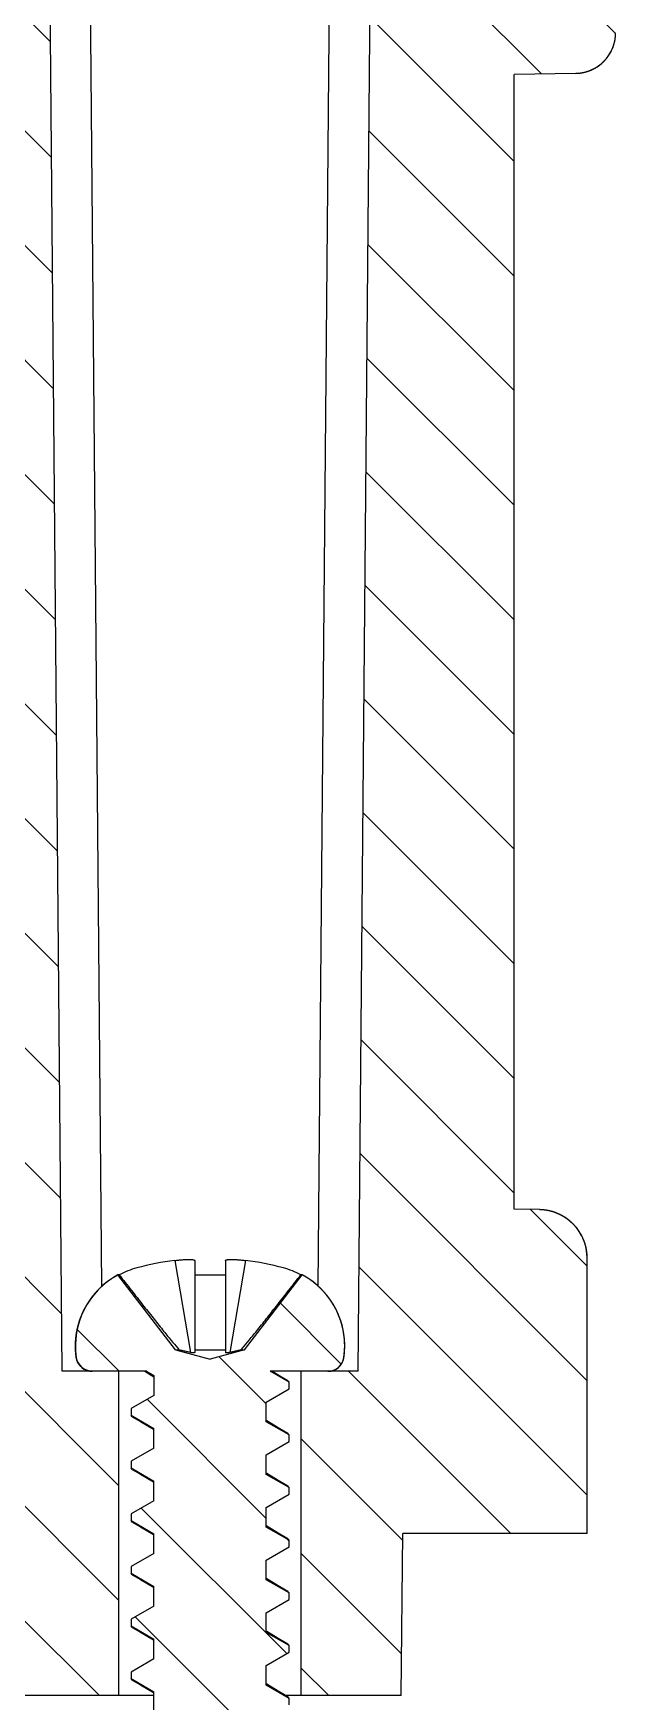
# Model space of a CAD drawing. Header units: millimetres. Extents: x -1995 to -555, y 489 to 1011.
# Drawn here: x -1455.5 to -1441.14, y 592.18 to 633.34 of the extents above; entities that cross this region are included whole.
import ezdxf

# ---------------------------------------------------------------- set-up
doc = ezdxf.new("R2010")
doc.units = ezdxf.units.MM
pattern_1 = [(315, (-1734.9916, 774.4542), (1.414214, 1.414214), [])]

msp = doc.modelspace()

# ---------------------------------------------------------------- hatches: boundary and pattern name
at = {"linetype": 'Continuous'}
h = msp.add_hatch(dxfattribs=at)
h.set_pattern_fill('DEFAULT__19', color=2, scale=2, angle=-45, style=0, pattern_type=0)
h.set_pattern_definition(pattern_1)
edge = h.paths.add_edge_path()
edge.add_line((-1668.44, 596.33), (-1663.89, 596.33))
edge.add_line((-1668.44, 596.33), (-1668.44, 603.119))
edge.add_spline(control_points=[(-1668.44, 603.119), (-1668.44, 603.813), (-1667.954, 604.307), (-1667.261, 604.319)], knot_values=[0, 0, 0, 0, 1, 1, 1, 1], weights=[1, 0.808834, 0.808834, 1], degree=3, periodic=0)
edge.add_line((-1667.261, 604.319), (-1666.64, 604.33))
edge.add_line((-1666.64, 604.33), (-1666.64, 632.33))
edge.add_line((-1668.157, 632.356), (-1666.64, 632.33))
edge.add_spline(control_points=[(-1668.157, 632.356), (-1668.735, 632.367), (-1669.14, 632.779), (-1669.14, 633.356)], knot_values=[0, 0, 0, 0, 1, 1, 1, 1], weights=[1, 0.808834, 0.808834, 1], degree=3, periodic=0)
edge.add_line((-1669.14, 635.375), (-1669.14, 633.356))
edge.add_line((-1674.532, 635.847), (-1669.14, 635.375))
edge.add_spline(control_points=[(-1675.714, 644.546), (-1681.421, 642.415), (-1680.601, 636.378), (-1674.532, 635.847)], knot_values=[0, 0, 0, 0, 1, 1, 1, 1], weights=[1, 0.480302, 0.480302, 1], degree=3, periodic=0)
edge.add_line((-1675.714, 644.546), (-1675.64, 640.304))
edge.add_spline(control_points=[(-1675.64, 640.304), (-1675.589, 637.406), (-1672.691, 637.406), (-1672.64, 640.304)], knot_values=[0, 0, 0, 0, 1, 1, 1, 1], weights=[1, 0.344968, 0.344968, 1], degree=3, periodic=0)
edge.add_line((-1672.64, 640.304), (-1672.566, 644.546))
edge.add_spline(control_points=[(-1669.64, 640.33), (-1669.64, 642.272), (-1670.747, 643.867), (-1672.566, 644.546)], knot_values=[0, 0, 0, 0, 1, 1, 1, 1], weights=[1, 0.881003, 0.881003, 1], degree=3, periodic=0)
edge.add_line((-1669.64, 640.33), (-1663.14, 640.33))
edge.add_line((-1662.791, 600.33), (-1663.14, 640.33))
edge.add_line((-1662.791, 600.33), (-1661.39, 600.33))
edge.add_line((-1661.39, 600.33), (-1661.39, 592.33))
edge.add_line((-1663.855, 592.33), (-1661.39, 592.33))
edge.add_line((-1663.89, 596.33), (-1663.855, 592.33))
edge = h.paths.add_edge_path()
edge.add_line((-1654.39, 596.33), (-1650.14, 596.33))
edge.add_line((-1654.39, 596.33), (-1654.425, 592.33))
edge.add_line((-1656.89, 592.33), (-1654.425, 592.33))
edge.add_line((-1656.89, 600.33), (-1656.89, 592.33))
edge.add_line((-1656.89, 600.33), (-1655.489, 600.33))
edge.add_line((-1655.489, 600.33), (-1655.14, 640.33))
edge.add_line((-1655.14, 640.33), (-1654.64, 640.33))
edge.add_line((-1654.618, 642.83), (-1654.64, 640.33))
edge.add_line((-1654.618, 642.83), (-1654.043, 642.83))
edge.add_line((-1653.817, 643.057), (-1654.043, 642.83))
edge.add_spline(control_points=[(-1653.463, 643.057), (-1653.567, 643.16), (-1653.713, 643.16), (-1653.817, 643.057)], knot_values=[0, 0, 0, 0, 1, 1, 1, 1], weights=[1, 0.804738, 0.804738, 1], degree=3, periodic=0)
edge.add_line((-1653.236, 642.83), (-1653.463, 643.057))
edge.add_line((-1653.236, 642.83), (-1652.662, 642.83))
edge.add_line((-1652.662, 642.83), (-1652.64, 640.33))
edge.add_line((-1652.64, 640.33), (-1652.14, 640.33))
edge.add_line((-1651.791, 600.33), (-1652.14, 640.33))
edge.add_line((-1651.791, 600.33), (-1637.797, 600.33))
edge.add_line((-1637.797, 596.33), (-1637.797, 600.33))
edge.add_line((-1640.14, 596.33), (-1637.797, 596.33))
edge.add_line((-1640.175, 592.33), (-1640.14, 596.33))
edge.add_line((-1642.64, 592.33), (-1640.175, 592.33))
edge.add_line((-1642.64, 592.33), (-1642.64, 598.33))
edge.add_line((-1647.64, 598.33), (-1642.64, 598.33))
edge.add_line((-1647.64, 592.33), (-1647.64, 598.33))
edge.add_line((-1650.105, 592.33), (-1647.64, 592.33))
edge.add_line((-1650.105, 592.33), (-1650.14, 596.33))
edge = h.paths.add_edge_path()
edge.add_line((-1637.797, 596.33), (-1637.797, 600.33))
edge.add_line((-1637.797, 596.33), (-1637.797, 600.33))
edge = h.paths.add_edge_path()
edge.add_line((-1637.797, 596.33), (-1623.14, 596.33))
edge.add_line((-1637.797, 596.33), (-1637.797, 600.33))
edge.add_line((-1637.797, 600.33), (-1470.746, 600.33))
edge.add_line((-1470.746, 596.33), (-1470.746, 600.33))
edge.add_line((-1487.14, 596.33), (-1470.746, 596.33))
edge.add_line((-1487.14, 596.33), (-1487.14, 599.23))
edge.add_line((-1488.14, 599.23), (-1487.14, 599.23))
edge.add_line((-1489.64, 597.73), (-1488.14, 599.23))
edge.add_line((-1504.64, 597.73), (-1489.64, 597.73))
edge.add_line((-1504.64, 597.73), (-1506.14, 599.23))
edge.add_line((-1507.14, 599.23), (-1506.14, 599.23))
edge.add_line((-1507.14, 596.33), (-1507.14, 599.23))
edge.add_line((-1515.14, 596.33), (-1507.14, 596.33))
edge.add_line((-1515.14, 596.33), (-1515.14, 599.23))
edge.add_line((-1516.14, 599.23), (-1515.14, 599.23))
edge.add_line((-1517.64, 597.73), (-1516.14, 599.23))
edge.add_line((-1532.64, 597.73), (-1517.64, 597.73))
edge.add_line((-1532.64, 597.73), (-1534.14, 599.23))
edge.add_line((-1535.14, 599.23), (-1534.14, 599.23))
edge.add_line((-1535.14, 596.33), (-1535.14, 599.23))
edge.add_line((-1575.14, 596.33), (-1535.14, 596.33))
edge.add_line((-1575.14, 596.33), (-1575.14, 599.23))
edge.add_line((-1576.14, 599.23), (-1575.14, 599.23))
edge.add_line((-1577.64, 597.73), (-1576.14, 599.23))
edge.add_line((-1592.64, 597.73), (-1577.64, 597.73))
edge.add_line((-1592.64, 597.73), (-1594.14, 599.23))
edge.add_line((-1595.14, 599.23), (-1594.14, 599.23))
edge.add_line((-1595.14, 596.33), (-1595.14, 599.23))
edge.add_line((-1603.14, 596.33), (-1595.14, 596.33))
edge.add_line((-1603.14, 596.33), (-1603.14, 599.23))
edge.add_line((-1604.14, 599.23), (-1603.14, 599.23))
edge.add_line((-1605.64, 597.73), (-1604.14, 599.23))
edge.add_line((-1620.64, 597.73), (-1605.64, 597.73))
edge.add_line((-1620.64, 597.73), (-1622.14, 599.23))
edge.add_line((-1623.14, 599.23), (-1622.14, 599.23))
edge.add_line((-1623.14, 596.33), (-1623.14, 599.23))
edge = h.paths.add_edge_path()
edge.add_line((-1470.746, 596.33), (-1470.746, 600.33))
edge.add_line((-1470.746, 596.33), (-1470.746, 600.33))
edge = h.paths.add_edge_path()
edge.add_line((-1441.84, 596.33), (-1446.39, 596.33))
edge.add_line((-1446.425, 592.33), (-1446.39, 596.33))
edge.add_line((-1446.425, 592.33), (-1448.89, 592.33))
edge.add_line((-1448.89, 592.33), (-1448.89, 600.33))
edge.add_line((-1447.489, 600.33), (-1448.89, 600.33))
edge.add_line((-1447.489, 600.33), (-1447.14, 640.33))
edge.add_line((-1441.14, 640.33), (-1447.14, 640.33))
edge.add_line((-1441.14, 633.356), (-1441.14, 640.33))
edge.add_spline(control_points=[(-1442.122, 632.356), (-1441.545, 632.367), (-1441.14, 632.779), (-1441.14, 633.356)], knot_values=[0, 0, 0, 0, 1, 1, 1, 1], weights=[1, 0.808834, 0.808834, 1], degree=3, periodic=0)
edge.add_line((-1442.122, 632.356), (-1443.64, 632.33))
edge.add_line((-1443.64, 604.33), (-1443.64, 632.33))
edge.add_line((-1443.019, 604.319), (-1443.64, 604.33))
edge.add_spline(control_points=[(-1441.84, 603.119), (-1441.84, 603.813), (-1442.326, 604.307), (-1443.019, 604.319)], knot_values=[0, 0, 0, 0, 1, 1, 1, 1], weights=[1, 0.808834, 0.808834, 1], degree=3, periodic=0)
edge.add_line((-1441.84, 596.33), (-1441.84, 603.119))
edge = h.paths.add_edge_path()
edge.add_line((-1470.746, 596.33), (-1455.89, 596.33))
edge.add_line((-1470.746, 596.33), (-1470.746, 600.33))
edge.add_line((-1458.489, 600.33), (-1470.746, 600.33))
edge.add_line((-1458.489, 600.33), (-1458.14, 640.33))
edge.add_line((-1457.64, 640.33), (-1458.14, 640.33))
edge.add_line((-1457.618, 642.83), (-1457.64, 640.33))
edge.add_line((-1457.043, 642.83), (-1457.618, 642.83))
edge.add_line((-1457.043, 642.83), (-1456.817, 643.057))
edge.add_spline(control_points=[(-1456.817, 643.057), (-1456.713, 643.16), (-1456.567, 643.16), (-1456.463, 643.057)], knot_values=[0, 0, 0, 0, 1, 1, 1, 1], weights=[1, 0.804738, 0.804738, 1], degree=3, periodic=0)
edge.add_line((-1456.463, 643.057), (-1456.236, 642.83))
edge.add_line((-1455.662, 642.83), (-1456.236, 642.83))
edge.add_line((-1455.662, 642.83), (-1455.64, 640.33))
edge.add_line((-1455.14, 640.33), (-1455.64, 640.33))
edge.add_line((-1454.791, 600.33), (-1455.14, 640.33))
edge.add_line((-1453.39, 600.33), (-1454.791, 600.33))
edge.add_line((-1453.39, 592.33), (-1453.39, 600.33))
edge.add_line((-1453.39, 592.33), (-1455.855, 592.33))
edge.add_line((-1455.855, 592.33), (-1455.89, 596.33))
h = msp.add_hatch(dxfattribs=at)
h.set_pattern_fill('DEFAULT__15', color=2, scale=2, angle=-45, style=0, pattern_type=0)
h.set_pattern_definition(pattern_1)
edge = h.paths.add_edge_path()
edge.add_line((-1448.236, 600.33), (-1449.655, 600.33))
edge.add_line((-1449.19, 600.061), (-1449.655, 600.33))
edge.add_line((-1449.19, 599.899), (-1449.19, 600.061))
edge.add_line((-1449.755, 599.573), (-1449.19, 599.899))
edge.add_line((-1449.755, 599.087), (-1449.755, 599.573))
edge.add_line((-1449.19, 598.761), (-1449.755, 599.087))
edge.add_line((-1449.19, 598.599), (-1449.19, 598.761))
edge.add_line((-1449.755, 598.273), (-1449.19, 598.599))
edge.add_line((-1449.755, 597.787), (-1449.755, 598.273))
edge.add_line((-1449.19, 597.461), (-1449.755, 597.787))
edge.add_line((-1449.19, 597.299), (-1449.19, 597.461))
edge.add_line((-1449.755, 596.973), (-1449.19, 597.299))
edge.add_line((-1449.755, 596.487), (-1449.755, 596.973))
edge.add_line((-1449.19, 596.161), (-1449.755, 596.487))
edge.add_line((-1449.19, 595.999), (-1449.19, 596.161))
edge.add_line((-1449.755, 595.673), (-1449.19, 595.999))
edge.add_line((-1449.755, 595.187), (-1449.755, 595.673))
edge.add_line((-1449.19, 594.861), (-1449.755, 595.187))
edge.add_line((-1449.19, 594.699), (-1449.19, 594.861))
edge.add_line((-1449.755, 594.373), (-1449.19, 594.699))
edge.add_line((-1449.755, 593.887), (-1449.755, 594.373))
edge.add_line((-1449.19, 593.561), (-1449.755, 593.887))
edge.add_line((-1449.19, 593.399), (-1449.19, 593.561))
edge.add_line((-1449.755, 593.073), (-1449.19, 593.399))
edge.add_line((-1449.755, 592.587), (-1449.755, 593.073))
edge.add_line((-1449.19, 592.261), (-1449.755, 592.587))
edge.add_line((-1449.19, 592.099), (-1449.19, 592.261))
edge.add_line((-1449.755, 591.773), (-1449.19, 592.099))
edge.add_line((-1449.755, 591.287), (-1449.755, 591.773))
edge.add_line((-1449.19, 590.961), (-1449.755, 591.287))
edge.add_line((-1449.19, 590.799), (-1449.19, 590.961))
edge.add_line((-1449.755, 590.473), (-1449.19, 590.799))
edge.add_line((-1449.755, 589.987), (-1449.755, 590.473))
edge.add_line((-1449.19, 589.661), (-1449.755, 589.987))
edge.add_line((-1449.19, 589.499), (-1449.19, 589.661))
edge.add_line((-1449.755, 589.173), (-1449.19, 589.499))
edge.add_line((-1449.755, 588.687), (-1449.755, 589.173))
edge.add_line((-1449.19, 588.361), (-1449.755, 588.687))
edge.add_line((-1449.19, 588.199), (-1449.19, 588.361))
edge.add_line((-1449.755, 587.873), (-1449.19, 588.199))
edge.add_line((-1449.755, 587.387), (-1449.755, 587.873))
edge.add_line((-1449.19, 587.061), (-1449.755, 587.387))
edge.add_line((-1449.19, 586.899), (-1449.19, 587.061))
edge.add_line((-1449.755, 586.573), (-1449.19, 586.899))
edge.add_line((-1449.755, 586.087), (-1449.755, 586.573))
edge.add_line((-1449.19, 585.761), (-1449.755, 586.087))
edge.add_line((-1449.19, 585.599), (-1449.19, 585.761))
edge.add_line((-1449.755, 585.273), (-1449.19, 585.599))
edge.add_line((-1449.755, 584.787), (-1449.755, 585.273))
edge.add_line((-1449.19, 584.461), (-1449.755, 584.787))
edge.add_line((-1449.19, 584.299), (-1449.19, 584.461))
edge.add_line((-1449.755, 583.973), (-1449.19, 584.299))
edge.add_line((-1449.755, 583.487), (-1449.755, 583.973))
edge.add_line((-1449.19, 583.161), (-1449.755, 583.487))
edge.add_line((-1449.19, 582.999), (-1449.19, 583.161))
edge.add_line((-1449.755, 582.673), (-1449.19, 582.999))
edge.add_line((-1449.755, 582.187), (-1449.755, 582.673))
edge.add_line((-1449.19, 581.861), (-1449.755, 582.187))
edge.add_line((-1449.19, 581.699), (-1449.19, 581.861))
edge.add_line((-1449.755, 581.373), (-1449.19, 581.699))
edge.add_line((-1449.755, 580.887), (-1449.755, 581.373))
edge.add_line((-1449.19, 580.561), (-1449.755, 580.887))
edge.add_line((-1449.19, 580.399), (-1449.19, 580.561))
edge.add_line((-1449.755, 580.073), (-1449.19, 580.399))
edge.add_line((-1449.755, 579.587), (-1449.755, 580.073))
edge.add_line((-1449.19, 579.261), (-1449.755, 579.587))
edge.add_line((-1449.19, 579.099), (-1449.19, 579.261))
edge.add_line((-1449.755, 578.773), (-1449.19, 579.099))
edge.add_line((-1449.755, 578.287), (-1449.755, 578.773))
edge.add_line((-1449.19, 577.961), (-1449.755, 578.287))
edge.add_line((-1449.19, 577.799), (-1449.19, 577.961))
edge.add_line((-1449.755, 577.473), (-1449.19, 577.799))
edge.add_line((-1449.755, 576.987), (-1449.755, 577.473))
edge.add_line((-1449.19, 576.661), (-1449.755, 576.987))
edge.add_line((-1449.19, 576.499), (-1449.19, 576.661))
edge.add_line((-1449.755, 576.173), (-1449.19, 576.499))
edge.add_line((-1449.755, 575.687), (-1449.755, 576.173))
edge.add_line((-1449.19, 575.361), (-1449.755, 575.687))
edge.add_line((-1449.19, 575.199), (-1449.19, 575.361))
edge.add_line((-1449.755, 574.873), (-1449.19, 575.199))
edge.add_line((-1449.755, 574.273), (-1449.755, 574.873))
edge.add_line((-1449.389, 574.061), (-1449.755, 574.273))
edge.add_line((-1449.389, 573.899), (-1449.389, 574.061))
edge.add_line((-1449.82, 573.65), (-1449.389, 573.899))
edge.add_spline(control_points=[(-1449.983, 573.122), (-1449.913, 573.293), (-1449.858, 573.469), (-1449.82, 573.65)], knot_values=[0, 0, 0, 0, 1, 1, 1, 1], weights=[1, 0.997169, 0.997169, 1], degree=3, periodic=0)
edge.add_line((-1449.983, 573.122), (-1450.093, 572.857))
edge.add_line((-1449.926, 572.761), (-1450.093, 572.857))
edge.add_line((-1449.926, 572.599), (-1449.926, 572.761))
edge.add_line((-1450.286, 572.391), (-1449.926, 572.599))
edge.add_line((-1450.631, 571.557), (-1450.286, 572.391))
edge.add_line((-1450.465, 571.461), (-1450.631, 571.557))
edge.add_line((-1450.465, 571.299), (-1450.465, 571.461))
edge.add_line((-1450.825, 571.091), (-1450.465, 571.299))
edge.add_line((-1451.14, 570.33), (-1450.825, 571.091))
edge.add_line((-1451.14, 570.33), (-1451.724, 571.741))
edge.add_line((-1452.084, 571.949), (-1451.724, 571.741))
edge.add_line((-1452.084, 572.111), (-1452.084, 571.949))
edge.add_line((-1451.918, 572.207), (-1452.084, 572.111))
edge.add_line((-1451.918, 572.207), (-1452.263, 573.041))
edge.add_line((-1452.623, 573.249), (-1452.263, 573.041))
edge.add_line((-1452.623, 573.411), (-1452.623, 573.249))
edge.add_line((-1452.43, 573.522), (-1452.623, 573.411))
edge.add_spline(control_points=[(-1452.525, 574.239), (-1452.522, 573.997), (-1452.491, 573.757), (-1452.43, 573.522)], knot_values=[0, 0, 0, 0, 1, 1, 1, 1], weights=[1, 0.995139, 0.995139, 1], degree=3, periodic=0)
edge.add_line((-1453.06, 574.549), (-1452.525, 574.239))
edge.add_line((-1453.06, 574.711), (-1453.06, 574.549))
edge.add_line((-1452.525, 575.02), (-1453.06, 574.711))
edge.add_line((-1452.525, 575.02), (-1452.525, 575.523))
edge.add_line((-1453.09, 575.849), (-1452.525, 575.523))
edge.add_line((-1453.09, 576.011), (-1453.09, 575.849))
edge.add_line((-1452.525, 576.337), (-1453.09, 576.011))
edge.add_line((-1452.525, 576.337), (-1452.525, 576.823))
edge.add_line((-1453.09, 577.149), (-1452.525, 576.823))
edge.add_line((-1453.09, 577.311), (-1453.09, 577.149))
edge.add_line((-1452.525, 577.637), (-1453.09, 577.311))
edge.add_line((-1452.525, 577.637), (-1452.525, 578.123))
edge.add_line((-1453.09, 578.449), (-1452.525, 578.123))
edge.add_line((-1453.09, 578.611), (-1453.09, 578.449))
edge.add_line((-1452.525, 578.937), (-1453.09, 578.611))
edge.add_line((-1452.525, 578.937), (-1452.525, 579.423))
edge.add_line((-1453.09, 579.749), (-1452.525, 579.423))
edge.add_line((-1453.09, 579.911), (-1453.09, 579.749))
edge.add_line((-1452.525, 580.237), (-1453.09, 579.911))
edge.add_line((-1452.525, 580.237), (-1452.525, 580.723))
edge.add_line((-1453.09, 581.049), (-1452.525, 580.723))
edge.add_line((-1453.09, 581.211), (-1453.09, 581.049))
edge.add_line((-1452.525, 581.537), (-1453.09, 581.211))
edge.add_line((-1452.525, 581.537), (-1452.525, 582.023))
edge.add_line((-1453.09, 582.349), (-1452.525, 582.023))
edge.add_line((-1453.09, 582.511), (-1453.09, 582.349))
edge.add_line((-1452.525, 582.837), (-1453.09, 582.511))
edge.add_line((-1452.525, 582.837), (-1452.525, 583.323))
edge.add_line((-1453.09, 583.649), (-1452.525, 583.323))
edge.add_line((-1453.09, 583.811), (-1453.09, 583.649))
edge.add_line((-1452.525, 584.137), (-1453.09, 583.811))
edge.add_line((-1452.525, 584.137), (-1452.525, 584.623))
edge.add_line((-1453.09, 584.949), (-1452.525, 584.623))
edge.add_line((-1453.09, 585.111), (-1453.09, 584.949))
edge.add_line((-1452.525, 585.437), (-1453.09, 585.111))
edge.add_line((-1452.525, 585.437), (-1452.525, 585.923))
edge.add_line((-1453.09, 586.249), (-1452.525, 585.923))
edge.add_line((-1453.09, 586.411), (-1453.09, 586.249))
edge.add_line((-1452.525, 586.737), (-1453.09, 586.411))
edge.add_line((-1452.525, 586.737), (-1452.525, 587.223))
edge.add_line((-1453.09, 587.549), (-1452.525, 587.223))
edge.add_line((-1453.09, 587.711), (-1453.09, 587.549))
edge.add_line((-1452.525, 588.037), (-1453.09, 587.711))
edge.add_line((-1452.525, 588.037), (-1452.525, 588.523))
edge.add_line((-1453.09, 588.849), (-1452.525, 588.523))
edge.add_line((-1453.09, 589.011), (-1453.09, 588.849))
edge.add_line((-1452.525, 589.337), (-1453.09, 589.011))
edge.add_line((-1452.525, 589.337), (-1452.525, 589.823))
edge.add_line((-1453.09, 590.149), (-1452.525, 589.823))
edge.add_line((-1453.09, 590.311), (-1453.09, 590.149))
edge.add_line((-1452.525, 590.637), (-1453.09, 590.311))
edge.add_line((-1452.525, 590.637), (-1452.525, 591.123))
edge.add_line((-1453.09, 591.449), (-1452.525, 591.123))
edge.add_line((-1453.09, 591.611), (-1453.09, 591.449))
edge.add_line((-1452.525, 591.937), (-1453.09, 591.611))
edge.add_line((-1452.525, 591.937), (-1452.525, 592.423))
edge.add_line((-1453.09, 592.749), (-1452.525, 592.423))
edge.add_line((-1453.09, 592.911), (-1453.09, 592.749))
edge.add_line((-1452.525, 593.237), (-1453.09, 592.911))
edge.add_line((-1452.525, 593.237), (-1452.525, 593.723))
edge.add_line((-1453.09, 594.049), (-1452.525, 593.723))
edge.add_line((-1453.09, 594.211), (-1453.09, 594.049))
edge.add_line((-1452.525, 594.537), (-1453.09, 594.211))
edge.add_line((-1452.525, 594.537), (-1452.525, 595.023))
edge.add_line((-1453.09, 595.349), (-1452.525, 595.023))
edge.add_line((-1453.09, 595.511), (-1453.09, 595.349))
edge.add_line((-1452.525, 595.837), (-1453.09, 595.511))
edge.add_line((-1452.525, 595.837), (-1452.525, 596.323))
edge.add_line((-1453.09, 596.649), (-1452.525, 596.323))
edge.add_line((-1453.09, 596.811), (-1453.09, 596.649))
edge.add_line((-1452.525, 597.137), (-1453.09, 596.811))
edge.add_line((-1452.525, 597.137), (-1452.525, 597.623))
edge.add_line((-1453.09, 597.949), (-1452.525, 597.623))
edge.add_line((-1453.09, 598.111), (-1453.09, 597.949))
edge.add_line((-1452.525, 598.437), (-1453.09, 598.111))
edge.add_line((-1452.525, 598.437), (-1452.525, 598.923))
edge.add_line((-1453.09, 599.249), (-1452.525, 598.923))
edge.add_line((-1453.09, 599.411), (-1453.09, 599.249))
edge.add_line((-1452.525, 599.737), (-1453.09, 599.411))
edge.add_line((-1452.525, 600.223), (-1452.525, 599.737))
edge.add_line((-1452.711, 600.33), (-1452.525, 600.223))
edge.add_line((-1452.711, 600.33), (-1454.044, 600.33))
edge.add_spline(control_points=[(-1454.044, 600.33), (-1454.253, 600.33), (-1454.411, 600.467), (-1454.44, 600.674)], knot_values=[0, 0, 0, 0, 1, 1, 1, 1], weights=[1, 0.836484, 0.836484, 1], degree=3, periodic=0)
edge.add_spline(control_points=[(-1454.44, 600.674), (-1454.56, 601.529), (-1454.171, 602.3), (-1453.412, 602.711)], knot_values=[0, 0, 0, 0, 1, 1, 1, 1], weights=[1, 0.880919, 0.880919, 1], degree=3, periodic=0)
edge.add_line((-1451.99, 600.858), (-1453.412, 602.711))
edge.add_line((-1451.99, 600.858), (-1451.14, 600.63))
edge.add_line((-1450.29, 600.858), (-1451.14, 600.63))
edge.add_line((-1450.29, 600.858), (-1448.868, 602.711))
edge.add_spline(control_points=[(-1447.84, 600.674), (-1447.72, 601.529), (-1448.109, 602.3), (-1448.868, 602.711)], knot_values=[0, 0, 0, 0, 1, 1, 1, 1], weights=[1, 0.880919, 0.880919, 1], degree=3, periodic=0)
edge.add_spline(control_points=[(-1448.236, 600.33), (-1448.027, 600.33), (-1447.869, 600.467), (-1447.84, 600.674)], knot_values=[0, 0, 0, 0, 1, 1, 1, 1], weights=[1, 0.836484, 0.836484, 1], degree=3, periodic=0)

# ---------------------------------------------------------------- linework, layer by layer
at = {"color": 7, "linetype": 'Continuous'}
for p, q in [((-1454.791, 600.33), (-1455.14, 640.33)), ((-1454.791, 600.33), (-1455.14, 640.33)), ((-1453.809, 602.419), (-1454.14, 640.33)), ((-1448.471, 602.419), (-1448.14, 640.33)), ((-1447.489, 600.33), (-1447.14, 640.33)), ((-1447.489, 600.33), (-1447.14, 640.33)), ((-1442.122, 632.356), (-1443.64, 632.33)), ((-1442.122, 632.356), (-1443.64, 632.33)), ((-1443.64, 604.33), (-1443.64, 632.33)), ((-1443.64, 604.33), (-1443.64, 632.33)), ((-1443.019, 604.319), (-1443.64, 604.33)), ((-1443.019, 604.319), (-1443.64, 604.33)), ((-1452.012, 603.065), (-1451.623, 600.795)), ((-1451.52, 603.065), (-1451.52, 600.795)), ((-1450.76, 603.065), (-1450.76, 600.795)), ((-1450.267, 603.065), (-1450.656, 600.795)), ((-1441.84, 596.33), (-1441.84, 603.119)), ((-1441.84, 596.33), (-1441.84, 603.119)), ((-1451.99, 600.858), (-1453.412, 602.711)), ((-1453.38, 602.711), (-1453.412, 602.711)), ((-1451.99, 600.858), (-1453.412, 602.711)), ((-1451.52, 602.711), (-1450.76, 602.711)), ((-1450.29, 600.858), (-1448.868, 602.711)), ((-1450.29, 600.858), (-1448.868, 602.711)), ((-1448.868, 602.711), (-1448.9, 602.711)), ((-1451.99, 600.858), (-1451.14, 600.63)), ((-1451.99, 600.858), (-1451.9, 600.858)), ((-1451.99, 600.858), (-1451.14, 600.63)), ((-1451.52, 600.858), (-1450.76, 600.858)), ((-1450.29, 600.858), (-1451.14, 600.63)), ((-1450.29, 600.858), (-1451.14, 600.63)), ((-1450.38, 600.858), (-1450.29, 600.858)), ((-1453.39, 600.33), (-1454.791, 600.33)), ((-1452.711, 600.33), (-1454.791, 600.33)), ((-1452.711, 600.33), (-1454.044, 600.33)), ((-1453.39, 592.33), (-1453.39, 600.33)), ((-1453.39, 592.33), (-1453.39, 600.33)), ((-1452.75, 600.33), (-1452.525, 600.196)), ((-1452.711, 600.33), (-1452.525, 600.223)), ((-1452.711, 600.33), (-1452.525, 600.223)), ((-1452.525, 600.223), (-1452.525, 599.737)), ((-1452.525, 600.223), (-1452.525, 599.737)), ((-1448.236, 600.33), (-1449.655, 600.33)), ((-1449.19, 600.061), (-1449.655, 600.33)), ((-1447.489, 600.33), (-1449.655, 600.33)), ((-1449.19, 600.061), (-1449.655, 600.33)), ((-1448.89, 592.33), (-1448.89, 600.33)), ((-1447.489, 600.33), (-1448.89, 600.33)), ((-1448.89, 592.33), (-1448.89, 600.33)), ((-1449.755, 599.573), (-1449.19, 599.899)), ((-1449.755, 599.573), (-1449.19, 599.899)), ((-1449.19, 600.061), (-1449.222, 600.099)), ((-1449.19, 599.899), (-1449.19, 600.061)), ((-1449.19, 599.899), (-1449.19, 600.061)), ((-1452.525, 599.737), (-1453.09, 599.411)), ((-1452.525, 599.737), (-1453.09, 599.411)), ((-1453.09, 599.411), (-1453.09, 599.249)), ((-1453.09, 599.411), (-1453.09, 599.249)), ((-1449.755, 599.087), (-1449.755, 599.573)), ((-1449.755, 599.087), (-1449.755, 599.573)), ((-1453.09, 599.249), (-1452.525, 598.923)), ((-1453.09, 599.249), (-1452.525, 598.923)), ((-1453.058, 599.211), (-1453.09, 599.249)), ((-1453.058, 599.211), (-1452.858, 599.094)), ((-1452.858, 599.094), (-1452.536, 598.903)), ((-1452.525, 598.437), (-1452.525, 598.923)), ((-1452.525, 598.437), (-1452.525, 598.923)), ((-1449.743, 599.107), (-1449.755, 599.114)), ((-1449.19, 598.761), (-1449.755, 599.087)), ((-1449.19, 598.761), (-1449.755, 599.087)), ((-1449.417, 598.914), (-1449.743, 599.107)), ((-1452.536, 598.903), (-1452.525, 598.896)), ((-1449.755, 598.273), (-1449.19, 598.599)), ((-1449.755, 598.273), (-1449.19, 598.599)), ((-1449.222, 598.799), (-1449.417, 598.914)), ((-1449.19, 598.761), (-1449.222, 598.799)), ((-1449.19, 598.599), (-1449.19, 598.761)), ((-1449.19, 598.599), (-1449.19, 598.761)), ((-1452.525, 598.437), (-1453.09, 598.111)), ((-1452.525, 598.437), (-1453.09, 598.111)), ((-1453.09, 598.111), (-1453.09, 597.949)), ((-1453.09, 598.111), (-1453.09, 597.949)), ((-1449.755, 597.787), (-1449.755, 598.273)), ((-1449.755, 597.787), (-1449.755, 598.273)), ((-1453.09, 597.949), (-1452.525, 597.623)), ((-1453.09, 597.949), (-1452.525, 597.623)), ((-1453.058, 597.911), (-1453.09, 597.949)), ((-1453.058, 597.911), (-1452.858, 597.794)), ((-1452.858, 597.794), (-1452.536, 597.603)), ((-1449.743, 597.807), (-1449.755, 597.814)), ((-1449.19, 597.461), (-1449.755, 597.787)), ((-1449.19, 597.461), (-1449.755, 597.787)), ((-1449.417, 597.614), (-1449.743, 597.807)), ((-1452.536, 597.603), (-1452.525, 597.596)), ((-1452.525, 597.137), (-1452.525, 597.623)), ((-1452.525, 597.137), (-1452.525, 597.623)), ((-1449.755, 596.973), (-1449.19, 597.299)), ((-1449.755, 596.973), (-1449.19, 597.299)), ((-1449.222, 597.499), (-1449.417, 597.614)), ((-1449.19, 597.461), (-1449.222, 597.499)), ((-1449.19, 597.299), (-1449.19, 597.461)), ((-1449.19, 597.299), (-1449.19, 597.461)), ((-1452.525, 597.137), (-1453.09, 596.811)), ((-1452.525, 597.137), (-1453.09, 596.811)), ((-1449.755, 596.487), (-1449.755, 596.973)), ((-1449.755, 596.487), (-1449.755, 596.973)), ((-1453.09, 596.811), (-1453.09, 596.649)), ((-1453.09, 596.811), (-1453.09, 596.649)), ((-1453.09, 596.649), (-1452.525, 596.323)), ((-1453.09, 596.649), (-1452.525, 596.323)), ((-1453.058, 596.611), (-1453.09, 596.649)), ((-1453.058, 596.611), (-1452.858, 596.494)), ((-1452.858, 596.494), (-1452.536, 596.303)), ((-1449.743, 596.507), (-1449.755, 596.514)), ((-1449.19, 596.161), (-1449.755, 596.487)), ((-1449.19, 596.161), (-1449.755, 596.487)), ((-1449.417, 596.314), (-1449.743, 596.507)), ((-1452.536, 596.303), (-1452.525, 596.296)), ((-1452.525, 595.837), (-1452.525, 596.323)), ((-1452.525, 595.837), (-1452.525, 596.323)), ((-1449.222, 596.199), (-1449.417, 596.314)), ((-1449.19, 596.161), (-1449.222, 596.199)), ((-1449.19, 595.999), (-1449.19, 596.161)), ((-1449.19, 595.999), (-1449.19, 596.161)), ((-1446.425, 592.33), (-1446.39, 596.33)), ((-1446.425, 592.33), (-1446.39, 596.33)), ((-1441.84, 596.33), (-1446.39, 596.33)), ((-1441.84, 596.33), (-1446.39, 596.33)), ((-1452.525, 595.837), (-1453.09, 595.511)), ((-1452.525, 595.837), (-1453.09, 595.511)), ((-1449.755, 595.673), (-1449.19, 595.999)), ((-1449.755, 595.673), (-1449.19, 595.999)), ((-1449.755, 595.187), (-1449.755, 595.673)), ((-1449.755, 595.187), (-1449.755, 595.673)), ((-1453.09, 595.511), (-1453.09, 595.349)), ((-1453.09, 595.511), (-1453.09, 595.349)), ((-1453.09, 595.349), (-1452.525, 595.023)), ((-1453.09, 595.349), (-1452.525, 595.023)), ((-1453.058, 595.311), (-1453.09, 595.349)), ((-1453.058, 595.311), (-1452.858, 595.194)), ((-1449.743, 595.207), (-1449.755, 595.214)), ((-1452.858, 595.194), (-1452.536, 595.003)), ((-1452.536, 595.003), (-1452.525, 594.996)), ((-1452.525, 594.537), (-1452.525, 595.023)), ((-1452.525, 594.537), (-1452.525, 595.023)), ((-1449.19, 594.861), (-1449.755, 595.187)), ((-1449.19, 594.861), (-1449.755, 595.187)), ((-1449.417, 595.014), (-1449.743, 595.207)), ((-1449.222, 594.899), (-1449.417, 595.014)), ((-1449.19, 594.861), (-1449.222, 594.899)), ((-1449.19, 594.699), (-1449.19, 594.861)), ((-1449.19, 594.699), (-1449.19, 594.861)), ((-1452.525, 594.537), (-1453.09, 594.211)), ((-1452.525, 594.537), (-1453.09, 594.211)), ((-1449.755, 594.373), (-1449.19, 594.699)), ((-1449.755, 594.373), (-1449.19, 594.699)), ((-1453.09, 594.211), (-1453.09, 594.049)), ((-1453.09, 594.211), (-1453.09, 594.049)), ((-1453.09, 594.049), (-1452.525, 593.723)), ((-1453.09, 594.049), (-1452.525, 593.723)), ((-1453.058, 594.011), (-1453.09, 594.049)), ((-1453.058, 594.011), (-1452.858, 593.894)), ((-1449.755, 593.887), (-1449.755, 594.373)), ((-1449.755, 593.887), (-1449.755, 594.373)), ((-1452.858, 593.894), (-1452.536, 593.703)), ((-1452.536, 593.703), (-1452.525, 593.696)), ((-1452.525, 593.237), (-1452.525, 593.723)), ((-1452.525, 593.237), (-1452.525, 593.723)), ((-1449.743, 593.907), (-1449.755, 593.914)), ((-1449.19, 593.561), (-1449.755, 593.887)), ((-1449.19, 593.561), (-1449.755, 593.887)), ((-1449.417, 593.714), (-1449.743, 593.907)), ((-1449.222, 593.599), (-1449.417, 593.714)), ((-1449.19, 593.561), (-1449.222, 593.599)), ((-1452.525, 593.237), (-1453.09, 592.911)), ((-1452.525, 593.237), (-1453.09, 592.911)), ((-1449.755, 593.073), (-1449.19, 593.399)), ((-1449.755, 593.073), (-1449.19, 593.399)), ((-1449.19, 593.399), (-1449.19, 593.561)), ((-1449.19, 593.399), (-1449.19, 593.561)), ((-1453.09, 592.911), (-1453.09, 592.749)), ((-1453.09, 592.911), (-1453.09, 592.749)), ((-1453.09, 592.749), (-1452.525, 592.423)), ((-1453.09, 592.749), (-1452.525, 592.423)), ((-1453.058, 592.711), (-1453.09, 592.749)), ((-1449.755, 592.587), (-1449.755, 593.073)), ((-1449.755, 592.587), (-1449.755, 593.073)), ((-1452.525, 592.33), (-1461.64, 592.33)), ((-1453.39, 592.33), (-1455.855, 592.33)), ((-1453.058, 592.711), (-1452.858, 592.594)), ((-1452.858, 592.594), (-1452.536, 592.403)), ((-1452.536, 592.403), (-1452.525, 592.396)), ((-1452.525, 591.937), (-1452.525, 592.423)), ((-1452.525, 591.937), (-1452.525, 592.423)), ((-1449.743, 592.607), (-1449.755, 592.614)), ((-1449.19, 592.261), (-1449.755, 592.587)), ((-1449.19, 592.261), (-1449.755, 592.587)), ((-1449.417, 592.414), (-1449.743, 592.607)), ((-1449.222, 592.299), (-1449.417, 592.414)), ((-1446.425, 592.33), (-1449.275, 592.33)), ((-1446.425, 592.33), (-1448.89, 592.33)), ((-1449.19, 592.261), (-1449.222, 592.299)), ((-1449.19, 592.099), (-1449.19, 592.261)), ((-1449.19, 592.099), (-1449.19, 592.261))]:
    msp.add_line(p, q, dxfattribs=at)
msp.add_lwpolyline([(-1449.222, 600.099), (-1449.417, 600.214), (-1449.614, 600.33)], dxfattribs=at)
for centre, radius, start, end in [((-1442.14, 633.356), 1, 271, 0), ((-1443.04, 603.119), 1.2, 0, 89), ((-1451.14, 596.13), 6.99, 97.17, 104.989), ((-1451.14, 596.13), 6.99, 75.011, 82.83), ((-1452.459, 600.953), 2, 118.4489, 188.0029), ((-1452.422, 600.917), 2.034, 104.968, 118.0928), ((-1449.857, 600.917), 2.034, 61.9087, 75.0333), ((-1449.82, 600.953), 2, 351.9971, 61.5511), ((-1454.044, 600.73), 0.4, 188.0029, 270), ((-1442.103, 609.261), 12.908, 220.3658, 220.6218), ((-1460.188, 609.271), 12.922, 319.3782, 319.6339), ((-1448.236, 600.73), 0.4, 270, 351.9971)]:
    msp.add_arc(centre, radius, start, end, dxfattribs=at)
for points, start_tangent, end_tangent in [([(-1442.122, 632.356), (-1442.111, 632.357), (-1442.1, 632.357), (-1442.089, 632.358), (-1442.078, 632.358), (-1442.067, 632.359), (-1442.056, 632.36), (-1442.045, 632.361), (-1442.033, 632.362), (-1442.022, 632.363), (-1442.011, 632.365), (-1442, 632.366), (-1441.988, 632.368), (-1441.977, 632.37), (-1441.965, 632.372), (-1441.954, 632.374), (-1441.943, 632.376), (-1441.931, 632.378), (-1441.92, 632.381), (-1441.908, 632.384), (-1441.897, 632.386), (-1441.885, 632.389), (-1441.874, 632.392), (-1441.862, 632.396), (-1441.851, 632.399), (-1441.839, 632.403), (-1441.828, 632.406), (-1441.816, 632.41), (-1441.805, 632.414), (-1441.793, 632.418), (-1441.782, 632.423), (-1441.771, 632.427), (-1441.759, 632.432), (-1441.748, 632.436), (-1441.737, 632.441), (-1441.725, 632.446), (-1441.714, 632.451), (-1441.703, 632.457), (-1441.692, 632.462), (-1441.681, 632.468), (-1441.67, 632.474), (-1441.659, 632.48), (-1441.648, 632.486), (-1441.637, 632.492), (-1441.626, 632.498), (-1441.615, 632.505), (-1441.604, 632.512), (-1441.594, 632.519), (-1441.583, 632.526), (-1441.573, 632.533), (-1441.562, 632.54), (-1441.552, 632.547), (-1441.542, 632.555), (-1441.532, 632.562), (-1441.522, 632.57), (-1441.512, 632.578), (-1441.502, 632.586), (-1441.492, 632.594), (-1441.482, 632.603), (-1441.473, 632.611), (-1441.463, 632.62), (-1441.454, 632.629), (-1441.445, 632.637), (-1441.436, 632.646), (-1441.427, 632.655), (-1441.418, 632.665), (-1441.409, 632.674), (-1441.4, 632.683), (-1441.392, 632.693), (-1441.383, 632.702), (-1441.375, 632.712), (-1441.367, 632.722), (-1441.359, 632.732), (-1441.351, 632.742), (-1441.343, 632.752), (-1441.336, 632.762), (-1441.328, 632.772), (-1441.321, 632.783), (-1441.314, 632.793), (-1441.306, 632.804), (-1441.3, 632.814), (-1441.293, 632.825), (-1441.286, 632.836), (-1441.28, 632.846), (-1441.273, 632.857), (-1441.267, 632.868), (-1441.261, 632.879), (-1441.255, 632.89), (-1441.249, 632.901), (-1441.244, 632.913), (-1441.238, 632.924), (-1441.233, 632.935), (-1441.228, 632.946), (-1441.223, 632.958), (-1441.218, 632.969), (-1441.213, 632.98), (-1441.209, 632.992), (-1441.204, 633.003), (-1441.2, 633.015), (-1441.196, 633.026), (-1441.192, 633.038), (-1441.188, 633.049), (-1441.185, 633.061), (-1441.181, 633.072), (-1441.178, 633.084), (-1441.175, 633.095), (-1441.172, 633.107), (-1441.169, 633.118), (-1441.166, 633.13), (-1441.163, 633.141), (-1441.161, 633.153), (-1441.158, 633.165), (-1441.156, 633.176), (-1441.154, 633.188), (-1441.152, 633.199), (-1441.151, 633.21), (-1441.149, 633.222), (-1441.148, 633.233), (-1441.146, 633.245), (-1441.145, 633.256), (-1441.144, 633.267), (-1441.143, 633.279), (-1441.142, 633.29), (-1441.141, 633.301), (-1441.141, 633.312), (-1441.14, 633.323), (-1441.14, 633.334), (-1441.14, 633.345), (-1441.14, 633.356)], (0.999848, 0.017452), (0, 1)), ([(-1441.84, 603.119), (-1441.84, 603.132), (-1441.84, 603.146), (-1441.841, 603.159), (-1441.841, 603.172), (-1441.842, 603.186), (-1441.843, 603.199), (-1441.844, 603.213), (-1441.845, 603.226), (-1441.846, 603.24), (-1441.847, 603.253), (-1441.849, 603.267), (-1441.851, 603.281), (-1441.853, 603.294), (-1441.855, 603.308), (-1441.857, 603.322), (-1441.86, 603.336), (-1441.862, 603.349), (-1441.865, 603.363), (-1441.868, 603.377), (-1441.871, 603.391), (-1441.874, 603.405), (-1441.878, 603.419), (-1441.881, 603.432), (-1441.885, 603.446), (-1441.889, 603.46), (-1441.894, 603.474), (-1441.898, 603.488), (-1441.902, 603.502), (-1441.907, 603.515), (-1441.912, 603.529), (-1441.917, 603.543), (-1441.922, 603.557), (-1441.928, 603.57), (-1441.934, 603.584), (-1441.939, 603.598), (-1441.945, 603.611), (-1441.952, 603.625), (-1441.958, 603.638), (-1441.964, 603.652), (-1441.971, 603.665), (-1441.978, 603.678), (-1441.985, 603.692), (-1441.992, 603.705), (-1442, 603.718), (-1442.008, 603.731), (-1442.015, 603.744), (-1442.023, 603.757), (-1442.031, 603.77), (-1442.04, 603.782), (-1442.048, 603.795), (-1442.057, 603.808), (-1442.066, 603.82), (-1442.075, 603.832), (-1442.084, 603.845), (-1442.093, 603.857), (-1442.103, 603.869), (-1442.112, 603.881), (-1442.122, 603.892), (-1442.132, 603.904), (-1442.142, 603.916), (-1442.152, 603.927), (-1442.163, 603.938), (-1442.173, 603.949), (-1442.184, 603.96), (-1442.195, 603.971), (-1442.206, 603.982), (-1442.217, 603.993), (-1442.228, 604.003), (-1442.239, 604.013), (-1442.251, 604.023), (-1442.263, 604.033), (-1442.274, 604.043), (-1442.286, 604.053), (-1442.298, 604.063), (-1442.31, 604.072), (-1442.322, 604.081), (-1442.335, 604.09), (-1442.347, 604.099), (-1442.359, 604.108), (-1442.372, 604.116), (-1442.385, 604.125), (-1442.397, 604.133), (-1442.41, 604.141), (-1442.423, 604.149), (-1442.436, 604.156), (-1442.449, 604.164), (-1442.462, 604.171), (-1442.476, 604.178), (-1442.489, 604.185), (-1442.502, 604.192), (-1442.515, 604.199), (-1442.529, 604.205), (-1442.542, 604.211), (-1442.556, 604.217), (-1442.569, 604.223), (-1442.583, 604.229), (-1442.597, 604.234), (-1442.61, 604.24), (-1442.624, 604.245), (-1442.638, 604.25), (-1442.651, 604.255), (-1442.665, 604.259), (-1442.679, 604.264), (-1442.693, 604.268), (-1442.707, 604.272), (-1442.72, 604.276), (-1442.734, 604.28), (-1442.748, 604.283), (-1442.762, 604.287), (-1442.776, 604.29), (-1442.789, 604.293), (-1442.803, 604.296), (-1442.817, 604.298), (-1442.83, 604.301), (-1442.844, 604.303), (-1442.858, 604.305), (-1442.871, 604.307), (-1442.885, 604.309), (-1442.899, 604.311), (-1442.912, 604.312), (-1442.926, 604.314), (-1442.939, 604.315), (-1442.953, 604.316), (-1442.966, 604.317), (-1442.979, 604.318), (-1442.993, 604.318), (-1443.006, 604.319), (-1443.019, 604.319)], (0, 1), (-0.999848, 0.017452)), ([(-1452.012, 603.065), (-1451.963, 603.071), (-1451.914, 603.076), (-1451.867, 603.08), (-1451.82, 603.084), (-1451.773, 603.087), (-1451.727, 603.089), (-1451.684, 603.09), (-1451.646, 603.09), (-1451.612, 603.089), (-1451.583, 603.087), (-1451.56, 603.084), (-1451.542, 603.08), (-1451.53, 603.076), (-1451.522, 603.071), (-1451.52, 603.065)], (0.99218, 0.124814), (0, -1)), ([(-1450.76, 603.065), (-1450.757, 603.071), (-1450.75, 603.076), (-1450.738, 603.08), (-1450.72, 603.084), (-1450.697, 603.087), (-1450.668, 603.089), (-1450.634, 603.09), (-1450.595, 603.09), (-1450.553, 603.089), (-1450.507, 603.087), (-1450.46, 603.084), (-1450.413, 603.08), (-1450.366, 603.076), (-1450.317, 603.071), (-1450.267, 603.065)], (0, 1), (0.99218, -0.124814)), ([(-1454.44, 600.674), (-1454.442, 600.692), (-1454.445, 600.71), (-1454.447, 600.728), (-1454.449, 600.745), (-1454.45, 600.763), (-1454.452, 600.781), (-1454.454, 600.799), (-1454.455, 600.818), (-1454.456, 600.836), (-1454.457, 600.854), (-1454.458, 600.872), (-1454.458, 600.891), (-1454.459, 600.909), (-1454.459, 600.928), (-1454.459, 600.946), (-1454.459, 600.965), (-1454.459, 600.983), (-1454.459, 601.002), (-1454.458, 601.02), (-1454.458, 601.039), (-1454.457, 601.058), (-1454.456, 601.076), (-1454.454, 601.095), (-1454.453, 601.114), (-1454.451, 601.133), (-1454.449, 601.152), (-1454.447, 601.17), (-1454.445, 601.189), (-1454.443, 601.208), (-1454.44, 601.227), (-1454.438, 601.246), (-1454.435, 601.265), (-1454.432, 601.284), (-1454.429, 601.302), (-1454.425, 601.321), (-1454.421, 601.34), (-1454.418, 601.359), (-1454.414, 601.378), (-1454.409, 601.397), (-1454.405, 601.415), (-1454.401, 601.434), (-1454.396, 601.453), (-1454.391, 601.472), (-1454.386, 601.49), (-1454.38, 601.509), (-1454.375, 601.528), (-1454.369, 601.546), (-1454.363, 601.565), (-1454.357, 601.583), (-1454.351, 601.602), (-1454.345, 601.62), (-1454.338, 601.639), (-1454.331, 601.657), (-1454.324, 601.675), (-1454.317, 601.693), (-1454.31, 601.711), (-1454.302, 601.729), (-1454.295, 601.747), (-1454.287, 601.765), (-1454.279, 601.783), (-1454.271, 601.801), (-1454.262, 601.819), (-1454.254, 601.836), (-1454.245, 601.854), (-1454.236, 601.871), (-1454.227, 601.888), (-1454.218, 601.906), (-1454.208, 601.923), (-1454.199, 601.94), (-1454.189, 601.957), (-1454.179, 601.974), (-1454.169, 601.99), (-1454.159, 602.007), (-1454.148, 602.024), (-1454.138, 602.04), (-1454.127, 602.056), (-1454.116, 602.073), (-1454.105, 602.089), (-1454.094, 602.105), (-1454.083, 602.121), (-1454.072, 602.136), (-1454.06, 602.152), (-1454.048, 602.167), (-1454.036, 602.183), (-1454.024, 602.198), (-1454.012, 602.213), (-1454, 602.228), (-1453.988, 602.243), (-1453.975, 602.258), (-1453.962, 602.272), (-1453.95, 602.286), (-1453.937, 602.301), (-1453.924, 602.315), (-1453.911, 602.329), (-1453.897, 602.343), (-1453.884, 602.356), (-1453.871, 602.37), (-1453.857, 602.383), (-1453.843, 602.396), (-1453.83, 602.41), (-1453.816, 602.422), (-1453.802, 602.435), (-1453.788, 602.448), (-1453.774, 602.46), (-1453.759, 602.473), (-1453.745, 602.485), (-1453.731, 602.497), (-1453.716, 602.509), (-1453.701, 602.52), (-1453.687, 602.532), (-1453.672, 602.543), (-1453.657, 602.554), (-1453.642, 602.565), (-1453.627, 602.576), (-1453.612, 602.587), (-1453.597, 602.598), (-1453.582, 602.608), (-1453.567, 602.618), (-1453.552, 602.628), (-1453.536, 602.638), (-1453.521, 602.648), (-1453.506, 602.657), (-1453.49, 602.667), (-1453.475, 602.676), (-1453.459, 602.685), (-1453.443, 602.694), (-1453.428, 602.703), (-1453.412, 602.711)], (-0.139223, 0.990261), (0.879242, 0.476375)), ([(-1453.38, 602.711), (-1453.08, 602.327), (-1452.803, 601.973), (-1452.547, 601.65), (-1452.312, 601.356), (-1452.097, 601.092), (-1451.938, 600.902)], (0.614191, -0.789157), (0.647692, -0.761903)), ([(-1450.342, 600.902), (-1450.179, 601.097), (-1449.961, 601.364), (-1449.725, 601.659), (-1449.47, 601.981), (-1449.196, 602.332), (-1448.9, 602.711)], (0.647696, 0.761899), (0.614191, 0.789157)), ([(-1447.84, 600.674), (-1447.837, 600.692), (-1447.835, 600.71), (-1447.833, 600.728), (-1447.831, 600.745), (-1447.829, 600.763), (-1447.828, 600.781), (-1447.826, 600.799), (-1447.825, 600.818), (-1447.824, 600.836), (-1447.823, 600.854), (-1447.822, 600.872), (-1447.821, 600.891), (-1447.821, 600.909), (-1447.821, 600.928), (-1447.82, 600.946), (-1447.82, 600.965), (-1447.821, 600.983), (-1447.821, 601.002), (-1447.822, 601.02), (-1447.822, 601.039), (-1447.823, 601.058), (-1447.824, 601.076), (-1447.826, 601.095), (-1447.827, 601.114), (-1447.829, 601.133), (-1447.83, 601.152), (-1447.832, 601.17), (-1447.834, 601.189), (-1447.837, 601.208), (-1447.839, 601.227), (-1447.842, 601.246), (-1447.845, 601.265), (-1447.848, 601.284), (-1447.851, 601.302), (-1447.855, 601.321), (-1447.858, 601.34), (-1447.862, 601.359), (-1447.866, 601.378), (-1447.87, 601.397), (-1447.875, 601.415), (-1447.879, 601.434), (-1447.884, 601.453), (-1447.889, 601.472), (-1447.894, 601.49), (-1447.899, 601.509), (-1447.905, 601.528), (-1447.911, 601.546), (-1447.916, 601.565), (-1447.922, 601.583), (-1447.929, 601.602), (-1447.935, 601.62), (-1447.942, 601.639), (-1447.948, 601.657), (-1447.955, 601.675), (-1447.963, 601.693), (-1447.97, 601.711), (-1447.977, 601.729), (-1447.985, 601.747), (-1447.993, 601.765), (-1448.001, 601.783), (-1448.009, 601.801), (-1448.018, 601.819), (-1448.026, 601.836), (-1448.035, 601.854), (-1448.044, 601.871), (-1448.053, 601.888), (-1448.062, 601.906), (-1448.071, 601.923), (-1448.081, 601.94), (-1448.091, 601.957), (-1448.101, 601.974), (-1448.111, 601.99), (-1448.121, 602.007), (-1448.131, 602.024), (-1448.142, 602.04), (-1448.153, 602.056), (-1448.163, 602.073), (-1448.174, 602.089), (-1448.186, 602.105), (-1448.197, 602.121), (-1448.208, 602.136), (-1448.22, 602.152), (-1448.232, 602.167), (-1448.243, 602.183), (-1448.255, 602.198), (-1448.268, 602.213), (-1448.28, 602.228), (-1448.292, 602.243), (-1448.305, 602.258), (-1448.317, 602.272), (-1448.33, 602.286), (-1448.343, 602.301), (-1448.356, 602.315), (-1448.369, 602.329), (-1448.382, 602.343), (-1448.396, 602.356), (-1448.409, 602.37), (-1448.423, 602.383), (-1448.436, 602.396), (-1448.45, 602.41), (-1448.464, 602.422), (-1448.478, 602.435), (-1448.492, 602.448), (-1448.506, 602.46), (-1448.521, 602.473), (-1448.535, 602.485), (-1448.549, 602.497), (-1448.564, 602.509), (-1448.578, 602.52), (-1448.593, 602.532), (-1448.608, 602.543), (-1448.623, 602.554), (-1448.638, 602.565), (-1448.652, 602.576), (-1448.668, 602.587), (-1448.683, 602.598), (-1448.698, 602.608), (-1448.713, 602.618), (-1448.728, 602.628), (-1448.744, 602.638), (-1448.759, 602.648), (-1448.774, 602.657), (-1448.79, 602.667), (-1448.805, 602.676), (-1448.821, 602.685), (-1448.836, 602.694), (-1448.852, 602.703), (-1448.868, 602.711)], (0.139223, 0.990261), (-0.879242, 0.476375)), ([(-1454.044, 600.33), (-1454.052, 600.33), (-1454.06, 600.33), (-1454.069, 600.331), (-1454.077, 600.331), (-1454.085, 600.332), (-1454.094, 600.333), (-1454.102, 600.334), (-1454.111, 600.336), (-1454.12, 600.337), (-1454.128, 600.339), (-1454.137, 600.341), (-1454.145, 600.343), (-1454.154, 600.345), (-1454.162, 600.348), (-1454.171, 600.351), (-1454.179, 600.354), (-1454.188, 600.357), (-1454.196, 600.36), (-1454.205, 600.364), (-1454.213, 600.368), (-1454.221, 600.372), (-1454.23, 600.376), (-1454.238, 600.38), (-1454.246, 600.385), (-1454.254, 600.389), (-1454.262, 600.394), (-1454.269, 600.4), (-1454.277, 600.405), (-1454.284, 600.41), (-1454.292, 600.416), (-1454.299, 600.422), (-1454.306, 600.428), (-1454.313, 600.434), (-1454.32, 600.441), (-1454.327, 600.447), (-1454.333, 600.454), (-1454.34, 600.461), (-1454.346, 600.468), (-1454.352, 600.475), (-1454.358, 600.482), (-1454.363, 600.489), (-1454.369, 600.497), (-1454.374, 600.504), (-1454.379, 600.512), (-1454.384, 600.52), (-1454.389, 600.527), (-1454.393, 600.535), (-1454.398, 600.543), (-1454.402, 600.551), (-1454.406, 600.559), (-1454.409, 600.567), (-1454.413, 600.576), (-1454.416, 600.584), (-1454.419, 600.592), (-1454.422, 600.6), (-1454.425, 600.609), (-1454.427, 600.617), (-1454.43, 600.625), (-1454.432, 600.633), (-1454.434, 600.642), (-1454.436, 600.65), (-1454.437, 600.658), (-1454.439, 600.666), (-1454.44, 600.674)], (-1, 0), (-0.139223, 0.990261)), ([(-1451.623, 600.795), (-1451.711, 600.814), (-1451.803, 600.835), (-1451.9, 600.858)], (-0.978519, 0.206155), (-0.972457, 0.23308)), ([(-1451.52, 600.795), (-1451.522, 600.791), (-1451.527, 600.788), (-1451.537, 600.786), (-1451.55, 600.785), (-1451.566, 600.786), (-1451.584, 600.788), (-1451.603, 600.791), (-1451.623, 600.795)], (0, -1), (-0.978519, 0.206155)), ([(-1450.656, 600.795), (-1450.676, 600.791), (-1450.696, 600.788), (-1450.714, 600.786), (-1450.73, 600.785), (-1450.743, 600.786), (-1450.753, 600.788), (-1450.758, 600.791), (-1450.76, 600.795)], (-0.978519, -0.206155), (0, 1)), ([(-1450.38, 600.858), (-1450.477, 600.835), (-1450.569, 600.814), (-1450.656, 600.795)], (-0.972457, -0.23308), (-0.978519, -0.206155)), ([(-1448.236, 600.33), (-1448.228, 600.33), (-1448.219, 600.33), (-1448.211, 600.331), (-1448.203, 600.331), (-1448.194, 600.332), (-1448.186, 600.333), (-1448.177, 600.334), (-1448.169, 600.336), (-1448.16, 600.337), (-1448.152, 600.339), (-1448.143, 600.341), (-1448.135, 600.343), (-1448.126, 600.345), (-1448.117, 600.348), (-1448.109, 600.351), (-1448.1, 600.354), (-1448.092, 600.357), (-1448.083, 600.36), (-1448.075, 600.364), (-1448.067, 600.368), (-1448.058, 600.372), (-1448.05, 600.376), (-1448.042, 600.38), (-1448.034, 600.385), (-1448.026, 600.389), (-1448.018, 600.394), (-1448.011, 600.4), (-1448.003, 600.405), (-1447.995, 600.41), (-1447.988, 600.416), (-1447.981, 600.422), (-1447.974, 600.428), (-1447.967, 600.434), (-1447.96, 600.441), (-1447.953, 600.447), (-1447.947, 600.454), (-1447.94, 600.461), (-1447.934, 600.468), (-1447.928, 600.475), (-1447.922, 600.482), (-1447.917, 600.489), (-1447.911, 600.497), (-1447.906, 600.504), (-1447.901, 600.512), (-1447.896, 600.52), (-1447.891, 600.527), (-1447.887, 600.535), (-1447.882, 600.543), (-1447.878, 600.551), (-1447.874, 600.559), (-1447.871, 600.567), (-1447.867, 600.576), (-1447.864, 600.584), (-1447.861, 600.592), (-1447.858, 600.6), (-1447.855, 600.609), (-1447.852, 600.617), (-1447.85, 600.625), (-1447.848, 600.633), (-1447.846, 600.642), (-1447.844, 600.65), (-1447.843, 600.658), (-1447.841, 600.666), (-1447.84, 600.674)], (1, 0), (0.139223, 0.990261))]:
    msp.add_spline(points, degree=3, dxfattribs=dict(at, start_tangent=start_tangent, end_tangent=end_tangent))

doc.saveas('drawing.dxf')
